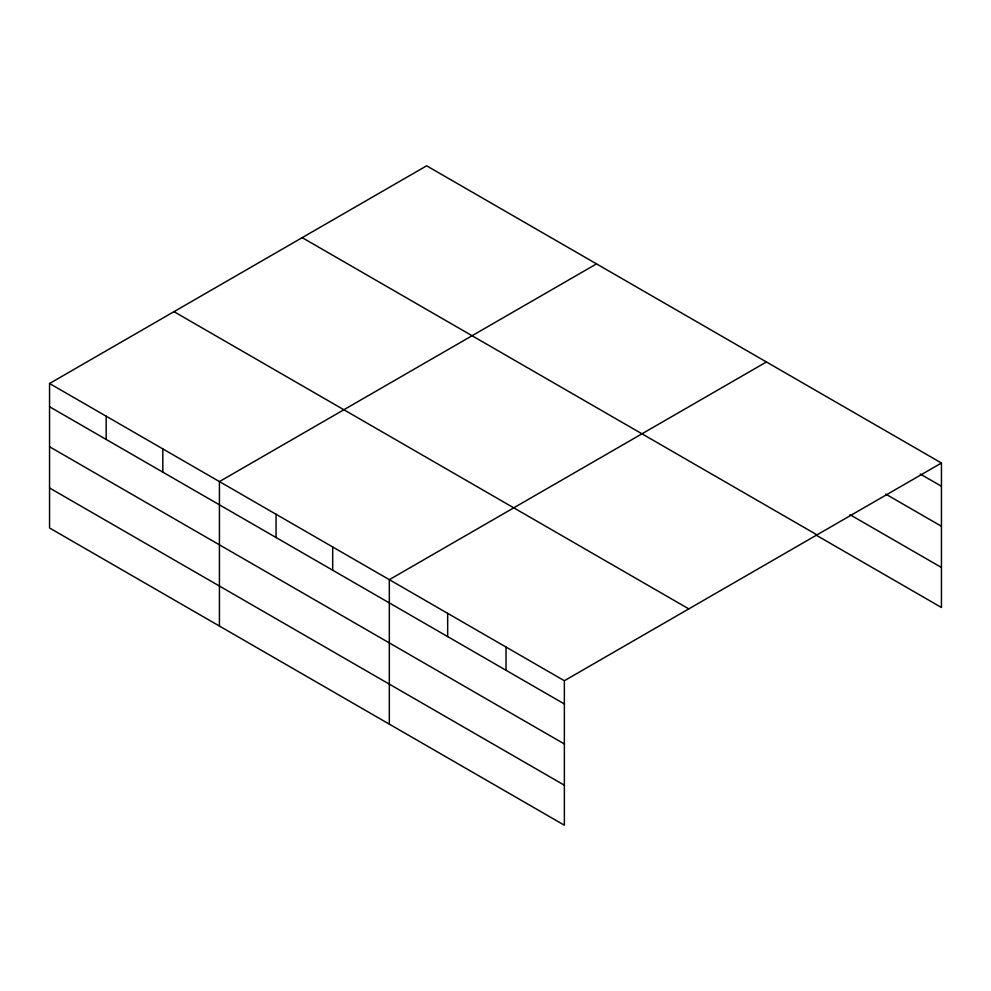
<?xml version="1.0" encoding="UTF-8"?>
<svg xmlns="http://www.w3.org/2000/svg" width="991" height="991" viewBox="0 0 991 991"><rect width="100%" height="100%" fill="white"/><g stroke="black" fill="none" stroke-linecap="round" stroke-linejoin="round"><path stroke-width="1.49" d="M49.55 383.505L564.362 680.73L564.362 825.193L49.55 527.98L49.55 383.505L426.638 165.807L941.45 463.02L941.45 607.495L815.482 534.756M596.52 263.891L219.432 481.589L219.432 626.052M766.415 361.975L389.327 579.673L389.327 724.136M564.362 680.73L941.45 463.02M920.23 474.008L941.45 486.259M885.756 494.113L941.45 526.271M849.956 514.663L941.45 567.484M302.193 237.642L817.005 534.867M173.995 311.669L688.807 608.895M49.55 406.744L564.362 703.969M49.55 446.755L564.362 743.968M49.55 487.968L564.362 785.194M506.017 647.049L506.017 670.288M447.672 613.367L447.672 636.594M332.691 546.982L332.691 570.221M276.068 514.292L276.068 537.518M162.809 448.898L162.809 472.137M106.173 416.208L106.173 439.434"/></g></svg>
